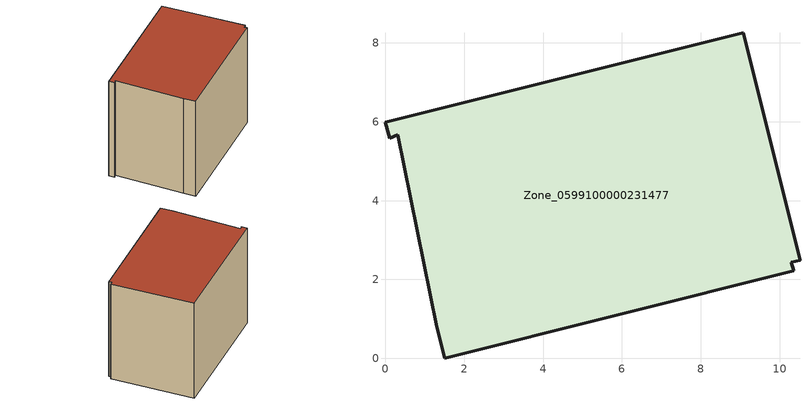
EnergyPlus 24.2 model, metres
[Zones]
Zone_0599100000231477
 floor ground (C_G): 1.3,0.8 0.31,5.67 0.1,5.58 0,5.99 9.07,8.26 10.52,2.49 10.3,2.43 10.35,2.22 1.5,0 z0
 wall outside (C_F): 10.52,2.49 9.07,8.26 0,5.99 0.1,5.58 0.31,5.67 1.3,0.8 1.5,0 10.35,2.22 10.3,2.43 10.52,2.49 z0:7.62
 roof outside (C_R): 0.1,5.58 0.31,5.67 1.3,0.8 1.5,0 10.35,2.22 10.3,2.43 10.52,2.49 9.07,8.26 0,5.99 z7.62
[BUILDING]
Pand.0599100000231477: North Axis=0; Terrain=City; Loads Convergence Tolerance Value=0.04; Temperature Convergence Tolerance Value=0.4; Solar Distribution=FullExterior; Maximum Number of Warmup Days=25; Minimum Number of Warmup Days=1
[Site:Location]
Rotterdam.The.Hague.AP_ZH_NLD Design_Conditions: Latitude=51.96; Longitude=4.45; Time Zone=1; Elevation=-4.5
[SITE:GROUNDTEMPERATURE:BUILDINGSURFACE]
18, 18, 18, 18, 18, 18, 18, 18, 18, 18, 18, 18
[MATERIAL] Thermal Absorptance=0.9; Solar Absorptance=0.7; Visible Absorptance=0.7
Name | Roughness | Thickness | Conductivity | Density | Specific Heat
G.TC.1965-1974 | MediumSmooth | 0.15 | 0.882353 | 540 | 1210
F.TC.1965-1974 | Rough | 0.3 | 0.697674 | 1920 | 840
R.TC.1965-1974 | MediumRough | 0.2 | 0.232558 | 1500 | 1000
[CONSTRUCTION]
C_G: G.TC.1965-1974
C_F: F.TC.1965-1974
C_R: R.TC.1965-1974
[ZONE]
Zone_0599100000231477: Type=1; Multiplier=1; Ceiling Height=Autocalculate; Volume=Autocalculate; Floor Area=autocalculate; Part of Total Floor Area=Yes
[ZONEINFILTRATION:DESIGNFLOWRATE]
Infil_Zone_0599100000231477: Zone or ZoneList or Space or SpaceList=Zone_0599100000231477; Schedule=AlwaysOn; Design Flow Rate Calculation Method=Flow/Area; Flow Rate per Floor Area=0.003; Constant Term Coefficient=1; Temperature Term Coefficient=0; Velocity Term Coefficient=0; Velocity Squared Term Coefficient=0
[HVACTEMPLATE:ZONE:IDEALLOADSAIRSYSTEM]
Zone_0599100000231477: Maximum Heating Supply Air Temperature=50; Minimum Cooling Supply Air Temperature=13; Maximum Heating Supply Air Humidity Ratio=0.0156; Minimum Cooling Supply Air Humidity Ratio=0.0077; Heating Limit=NoLimit; Cooling Limit=NoLimit; Dehumidification Control Type=ConstantSensibleHeatRatio; Cooling Sensible Heat Ratio=0.7; Dehumidification Setpoint=60; Humidification Control Type=None; Humidification Setpoint=30; Outdoor Air Method=None; Outdoor Air Flow Rate per Person=0.00944; Outdoor Air Flow Rate per Zone Floor Area=0; Outdoor Air Flow Rate per Zone=0; Demand Controlled Ventilation Type=None; Outdoor Air Economizer Type=NoEconomizer; Heat Recovery Type=None; Sensible Heat Recovery Effectiveness=0.7; Latent Heat Recovery Effectiveness=0.65
[ZONECONTROL:THERMOSTAT]
ThermostatControl_Zone_0599100000231477: Zone or ZoneList=Zone_0599100000231477; Control Type Schedule=DualSetpointControlType; Control 1=Thermostat_Zone_0599100000231477; Temperature Difference Between Cutout And Setpoint=0
[THERMOSTATSETPOINT:DUALSETPOINT]
Thermostat_Zone_0599100000231477: Heating Setpoint Temperature Schedule=HeatingSetpoint_Zone_0599100000231477; Cooling Setpoint Temperature Schedule=CoolingSetpoint_Zone_0599100000231477
[SCHEDULE:COMPACT]
HeatingSetpoint_Zone_0599100000231477: Through: 12/31, For: AllDays, Until: 24:00, 21
CoolingSetpoint_Zone_0599100000231477: Through: 12/31, For: AllDays, Until: 24:00, 24
DualSetpointControlType: Through: 12/31, For: AllDays, Until: 24:00, 4
AlwaysOn: Through: 12/31, For: AllDays, Until: 24:00, 1
